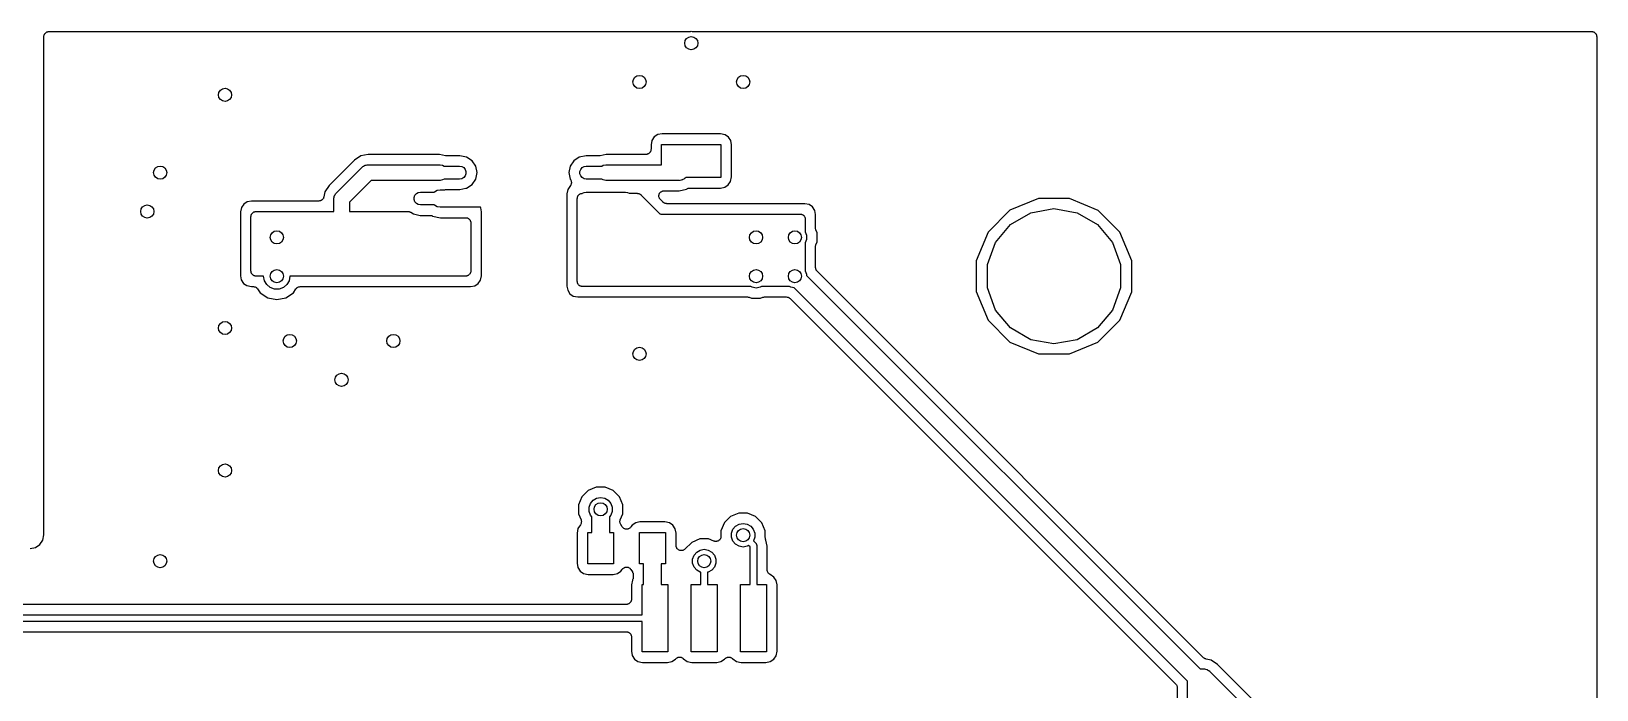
# Model space of a CAD drawing. Extents: x 85 to 210, y -138 to -65.
# Drawn here: x 180.26 to 210.47, y -77.98 to -65.27 of the extents above; entities that cross this region are included whole.
import ezdxf

# ---------------------------------------------------------------- set-up
doc = ezdxf.new("R2010")
doc.units = 0
doc.header["$MEASUREMENT"] = 0
doc.layers.add('BLACK', color=7, linetype='CONTINUOUS')

msp = doc.modelspace()

# ---------------------------------------------------------------- linework, layer by layer
at = {"layer": 'Black'}
for p, q in [((180.504, -65.375), (180.506, -65.3664)), ((180.504, -68.75), (180.504, -65.375)), ((180.506, -65.3576), (180.509, -65.3494)), ((180.506, -65.3664), (180.506, -65.3576)), ((180.509, -65.3494), (180.51, -65.3408)), ((180.51, -65.3408), (180.514, -65.3332)), ((180.514, -65.3332), (180.517, -65.325)), ((180.517, -65.325), (180.523, -65.3183)), ((180.523, -65.3183), (180.527, -65.3107)), ((180.527, -65.3107), (180.534, -65.3051)), ((180.534, -65.3051), (180.54, -65.2984)), ((180.54, -65.2984), (180.547, -65.294)), ((180.547, -65.294), (180.554, -65.2884)), ((180.554, -65.2884), (180.562, -65.2854)), ((180.562, -65.2854), (180.57, -65.281)), ((180.57, -65.281), (180.578, -65.2795)), ((180.578, -65.2795), (180.587, -65.2765)), ((180.587, -65.2765), (180.595, -65.2765)), ((180.595, -65.2765), (180.604, -65.275)), ((180.604, -65.275), (192.984, -65.275)), ((192.984, -65.275), (193, -65.2721)), ((193, -65.2721), (193.016, -65.275)), ((193.016, -65.275), (210.375, -65.275)), ((210.375, -65.275), (210.384, -65.2765)), ((210.384, -65.2765), (210.392, -65.2765)), ((210.392, -65.2765), (210.401, -65.2795)), ((210.401, -65.2795), (210.409, -65.281)), ((210.409, -65.281), (210.417, -65.2854)), ((210.417, -65.2854), (210.425, -65.2884)), ((210.425, -65.2884), (210.432, -65.294)), ((210.432, -65.294), (210.439, -65.2984)), ((210.439, -65.2984), (210.445, -65.3051)), ((210.445, -65.3051), (210.452, -65.3107)), ((210.452, -65.3107), (210.456, -65.3183)), ((210.456, -65.3183), (210.462, -65.325)), ((210.462, -65.325), (210.465, -65.3332)), ((210.465, -65.3332), (210.469, -65.3408)), ((210.469, -65.3408), (210.47, -65.3494)), ((210.47, -65.3494), (210.473, -65.3576)), ((210.473, -65.3576), (210.473, -65.3664)), ((210.473, -65.3664), (210.475, -65.375)), ((210.475, -65.375), (210.475, -92.15)), ((192.286, -67.3104), (192.241, -67.3772)), ((192.355, -67.2662), (192.286, -67.3104)), ((192.438, -67.2506), (192.355, -67.2662)), ((193.561, -67.2506), (192.438, -67.2506)), ((193.651, -67.2687), (193.561, -67.2506)), ((193.718, -67.3144), (193.651, -67.2687)), ((193.762, -67.383), (193.718, -67.3144)), ((186.765, -67.65), (186.622, -67.6785)), ((188.14, -67.65), (186.765, -67.65)), ((188.256, -67.6731), (188.14, -67.65)), ((188.266, -67.6733), (188.256, -67.6731)), ((188.276, -67.675), (188.266, -67.6733)), ((188.531, -67.675), (188.276, -67.675)), ((188.664, -67.7015), (188.531, -67.675)), ((190.969, -67.675), (190.836, -67.7015)), ((191.224, -67.675), (190.969, -67.675)), ((191.234, -67.6733), (191.224, -67.675)), ((191.244, -67.6731), (191.234, -67.6733)), ((191.36, -67.65), (191.244, -67.6731)), ((192.123, -67.65), (191.36, -67.65)), ((192.131, -67.6485), (192.123, -67.65)), ((192.14, -67.6485), (192.131, -67.6485)), ((192.148, -67.6455), (192.14, -67.6485)), ((192.157, -67.644), (192.148, -67.6455)), ((192.164, -67.6396), (192.157, -67.644)), ((192.173, -67.6366), (192.164, -67.6396)), ((192.179, -67.631), (192.173, -67.6366)), ((192.187, -67.6266), (192.179, -67.631)), ((192.193, -67.6199), (192.187, -67.6266)), ((192.199, -67.6143), (192.193, -67.6199)), ((192.204, -67.6067), (192.199, -67.6143)), ((192.209, -67.6), (192.204, -67.6067)), ((192.212, -67.5918), (192.209, -67.6)), ((192.217, -67.5842), (192.212, -67.5918)), ((192.218, -67.5756), (192.217, -67.5842)), ((192.221, -67.5674), (192.218, -67.5756)), ((192.223, -67.55), (192.221, -67.5586)), ((192.221, -67.5586), (192.221, -67.5674)), ((192.241, -67.3772), (192.223, -67.4665)), ((192.223, -67.4665), (192.223, -67.55)), ((192.428, -67.85), (192.428, -67.4565)), ((192.428, -67.4565), (193.571, -67.4565)), ((193.571, -67.4565), (193.571, -68.0915)), ((193.777, -67.4658), (193.762, -67.383)), ((193.777, -68.0815), (193.777, -67.4658)), ((186.501, -67.7595), (186.009, -68.251)), ((186.144, -68.3994), (186.649, -67.8939)), ((186.622, -67.6785), (186.501, -67.7595)), ((186.649, -67.8939), (186.655, -67.8901)), ((186.655, -67.8901), (186.659, -67.8851)), ((186.659, -67.8851), (186.676, -67.8753)), ((186.676, -67.8753), (186.692, -67.8641)), ((186.692, -67.8641), (186.698, -67.8623)), ((186.698, -67.8623), (186.704, -67.859)), ((186.704, -67.859), (186.723, -67.8556)), ((186.723, -67.8556), (186.742, -67.8506)), ((186.742, -67.8506), (186.749, -67.8511)), ((186.749, -67.8511), (186.755, -67.85)), ((186.755, -67.85), (188.15, -67.85)), ((188.15, -67.85), (188.201, -67.859)), ((188.201, -67.859), (188.229, -67.875)), ((188.229, -67.875), (188.527, -67.875)), ((188.527, -67.875), (188.57, -67.8825)), ((188.57, -67.8825), (188.607, -67.9042)), ((188.607, -67.9042), (188.635, -67.9375)), ((188.635, -67.9375), (188.65, -67.9783)), ((188.65, -67.9783), (188.65, -68.0217)), ((188.769, -67.7716), (188.664, -67.7015)), ((188.839, -67.8764), (188.769, -67.7716)), ((188.864, -68), (188.839, -67.8764)), ((190.661, -67.8764), (190.636, -68)), ((190.731, -67.7716), (190.661, -67.8764)), ((190.836, -67.7015), (190.731, -67.7716)), ((190.85, -67.9783), (190.865, -67.9375)), ((190.85, -68.0217), (190.85, -67.9783)), ((190.865, -67.9375), (190.893, -67.9042)), ((190.893, -67.9042), (190.93, -67.8825)), ((190.93, -67.8825), (190.973, -67.875)), ((190.973, -67.875), (191.271, -67.875)), ((191.271, -67.875), (191.299, -67.859)), ((191.299, -67.859), (191.35, -67.85)), ((191.35, -67.85), (192.428, -67.85)), ((186.009, -68.251), (185.928, -68.3723)), ((186.818, -68.15), (186.4, -68.5676)), ((188.15, -68.15), (186.818, -68.15)), ((188.201, -68.141), (188.15, -68.15)), ((188.229, -68.125), (188.201, -68.141)), ((188.527, -68.125), (188.229, -68.125)), ((188.57, -68.1175), (188.527, -68.125)), ((188.607, -68.0958), (188.57, -68.1175)), ((188.635, -68.0625), (188.607, -68.0958)), ((188.65, -68.0217), (188.635, -68.0625)), ((188.664, -68.2985), (188.769, -68.2284)), ((188.769, -68.2284), (188.839, -68.1236)), ((188.839, -68.1236), (188.864, -68)), ((190.669, -68.2482), (190.618, -68.323)), ((190.636, -68), (190.661, -68.1236)), ((190.661, -68.1236), (190.669, -68.1362)), ((190.669, -68.1362), (190.672, -68.1427)), ((190.672, -68.2417), (190.669, -68.2482)), ((190.672, -68.1427), (190.676, -68.1485)), ((190.676, -68.236), (190.672, -68.2417)), ((190.676, -68.1485), (190.679, -68.1585)), ((190.679, -68.226), (190.676, -68.236)), ((190.679, -68.1585), (190.683, -68.168)), ((190.683, -68.2166), (190.679, -68.226)), ((190.683, -68.168), (190.684, -68.1751)), ((190.684, -68.2095), (190.683, -68.2166)), ((190.684, -68.1751), (190.686, -68.1819)), ((190.686, -68.2027), (190.684, -68.2095)), ((190.686, -68.1819), (190.685, -68.1923)), ((190.685, -68.1923), (190.686, -68.2027)), ((190.865, -68.0625), (190.85, -68.0217)), ((190.893, -68.0958), (190.865, -68.0625)), ((190.93, -68.1175), (190.893, -68.0958)), ((190.973, -68.125), (190.93, -68.1175)), ((191.271, -68.125), (190.973, -68.125)), ((191.299, -68.141), (191.271, -68.125)), ((191.35, -68.15), (191.299, -68.141)), ((192.774, -68.15), (191.35, -68.15)), ((192.78, -68.1489), (192.774, -68.15)), ((192.787, -68.1494), (192.78, -68.1489)), ((192.806, -68.1444), (192.787, -68.1494)), ((192.825, -68.141), (192.806, -68.1444)), ((192.831, -68.1377), (192.825, -68.141)), ((192.837, -68.1359), (192.831, -68.1377)), ((192.853, -68.1247), (192.837, -68.1359)), ((192.87, -68.1149), (192.853, -68.1247)), ((192.875, -68.1099), (192.87, -68.1149)), ((192.88, -68.1061), (192.875, -68.1099)), ((192.895, -68.0915), (192.88, -68.1061)), ((193.571, -68.0915), (192.895, -68.0915)), ((193.562, -68.2974), (193.645, -68.2818)), ((193.645, -68.2818), (193.714, -68.2376)), ((193.714, -68.2376), (193.759, -68.1708)), ((193.759, -68.1708), (193.777, -68.0815)), ((184.429, -68.5652), (184.362, -68.6081)), ((184.509, -68.55), (184.429, -68.5652)), ((185.811, -68.55), (184.509, -68.55)), ((185.827, -68.5472), (185.811, -68.55)), ((185.843, -68.5447), (185.827, -68.5472)), ((185.844, -68.5442), (185.843, -68.5447)), ((185.845, -68.544), (185.844, -68.5442)), ((185.859, -68.5358), (185.845, -68.544)), ((185.874, -68.528), (185.859, -68.5358)), ((185.875, -68.5266), (185.874, -68.5272)), ((185.874, -68.5272), (185.874, -68.528)), ((185.886, -68.5141), (185.875, -68.5266)), ((185.897, -68.5019), (185.886, -68.5141)), ((185.898, -68.5), (185.897, -68.5008)), ((185.897, -68.5008), (185.897, -68.5019)), ((185.903, -68.4847), (185.898, -68.5)), ((185.909, -68.4695), (185.903, -68.4847)), ((185.928, -68.3723), (185.909, -68.4695)), ((186.1, -68.5055), (186.101, -68.499)), ((186.1, -68.75), (186.1, -68.5055)), ((186.101, -68.4924), (186.106, -68.4735)), ((186.101, -68.499), (186.101, -68.4924)), ((186.106, -68.4735), (186.109, -68.4542)), ((186.109, -68.4542), (186.112, -68.4485)), ((186.112, -68.4485), (186.114, -68.4421)), ((186.114, -68.4421), (186.125, -68.4261)), ((186.125, -68.4261), (186.135, -68.4091)), ((186.135, -68.4091), (186.14, -68.4048)), ((186.14, -68.4048), (186.144, -68.3994)), ((186.4, -68.5676), (186.4, -68.75)), ((187.65, -68.4783), (187.665, -68.4375)), ((187.65, -68.5217), (187.65, -68.4783)), ((187.665, -68.5625), (187.65, -68.5217)), ((187.665, -68.4375), (187.693, -68.4042)), ((187.693, -68.5958), (187.665, -68.5625)), ((187.693, -68.4042), (187.73, -68.3825)), ((187.73, -68.3825), (187.773, -68.375)), ((187.773, -68.375), (188.036, -68.375)), ((188.036, -68.375), (188.041, -68.3698)), ((188.041, -68.3698), (188.092, -68.3403)), ((188.092, -68.3403), (188.15, -68.33)), ((188.15, -68.33), (188.241, -68.33)), ((188.241, -68.33), (188.256, -68.3269)), ((188.256, -68.3269), (188.266, -68.3267)), ((188.266, -68.3267), (188.276, -68.325)), ((188.276, -68.325), (188.531, -68.325)), ((188.531, -68.325), (188.647, -68.3019)), ((188.647, -68.3019), (188.664, -68.2985)), ((188.647, -68.3019), (188.647, -68.3019)), ((190.618, -68.323), (190.6, -68.41)), ((190.6, -68.41), (190.6, -70.1907)), ((190.8, -68.5), (190.802, -68.4914)), ((190.8, -70.1), (190.8, -68.5)), ((190.802, -68.4826), (190.805, -68.4744)), ((190.802, -68.4914), (190.802, -68.4826)), ((190.805, -68.4744), (190.806, -68.4658)), ((190.806, -68.4658), (190.81, -68.4582)), ((190.81, -68.4582), (190.813, -68.45)), ((190.813, -68.45), (190.819, -68.4433)), ((190.819, -68.4433), (190.823, -68.4357)), ((190.823, -68.4357), (190.83, -68.4301)), ((190.83, -68.4301), (190.836, -68.4234)), ((190.836, -68.4234), (190.843, -68.419)), ((190.843, -68.419), (190.85, -68.4134)), ((190.85, -68.4134), (190.858, -68.4104)), ((190.858, -68.4104), (190.866, -68.406)), ((190.866, -68.406), (190.874, -68.4045)), ((190.874, -68.4045), (190.883, -68.4015)), ((190.883, -68.4015), (190.891, -68.4015)), ((190.891, -68.4015), (190.9, -68.4)), ((190.9, -68.4), (190.93, -68.3825)), ((190.9, -68.4), (190.9, -68.4)), ((190.93, -68.3825), (190.973, -68.375)), ((190.973, -68.375), (191.727, -68.375)), ((191.727, -68.375), (191.77, -68.3825)), ((191.77, -68.3825), (191.8, -68.4)), ((191.8, -68.4), (191.959, -68.4)), ((191.959, -68.4), (191.963, -68.4008)), ((191.963, -68.4008), (191.967, -68.4004)), ((191.967, -68.4004), (191.98, -68.4038)), ((191.98, -68.4038), (191.993, -68.406)), ((191.993, -68.406), (191.997, -68.4082)), ((191.997, -68.4082), (192.001, -68.4094)), ((192.001, -68.4094), (192.012, -68.4169)), ((192.012, -68.4169), (192.023, -68.4234)), ((192.023, -68.4234), (192.026, -68.4268)), ((192.026, -68.4268), (192.029, -68.4293)), ((192.029, -68.4293), (192.393, -68.7929)), ((192.375, -68.4587), (192.376, -68.4457)), ((192.376, -68.463), (192.375, -68.4587)), ((192.376, -68.4326), (192.377, -68.4285)), ((192.376, -68.4457), (192.376, -68.4326)), ((192.376, -68.4674), (192.376, -68.463)), ((192.38, -68.4796), (192.376, -68.4674)), ((192.377, -68.4285), (192.378, -68.4241)), ((192.378, -68.4241), (192.383, -68.4123)), ((192.384, -68.4923), (192.38, -68.4796)), ((192.383, -68.4123), (192.388, -68.4)), ((192.386, -68.4959), (192.384, -68.4923)), ((192.388, -68.5), (192.386, -68.4959)), ((192.388, -68.4), (192.39, -68.3966)), ((192.396, -68.51), (192.388, -68.5)), ((192.39, -68.3966), (192.392, -68.3926)), ((192.392, -68.3926), (192.402, -68.3834)), ((192.404, -68.5207), (192.396, -68.51)), ((192.402, -68.3834), (192.41, -68.3734)), ((192.454, -68.5707), (192.404, -68.5207)), ((192.41, -68.3734), (192.414, -68.3712)), ((192.414, -68.3712), (192.417, -68.3681)), ((192.417, -68.3681), (192.429, -68.3626)), ((192.429, -68.3626), (192.44, -68.356)), ((192.44, -68.356), (192.444, -68.3553)), ((192.444, -68.3553), (192.448, -68.3534)), ((192.448, -68.3534), (192.461, -68.3523)), ((192.457, -68.5732), (192.454, -68.5707)), ((192.46, -68.5766), (192.457, -68.5732)), ((192.471, -68.5831), (192.46, -68.5766)), ((192.461, -68.3523), (192.474, -68.35)), ((192.482, -68.5906), (192.471, -68.5831)), ((192.474, -68.35), (192.764, -68.35)), ((192.764, -68.35), (192.907, -68.3215)), ((192.907, -68.3215), (192.918, -68.3142)), ((192.918, -68.3142), (192.929, -68.3094)), ((192.929, -68.3094), (192.939, -68.3034)), ((192.939, -68.3034), (192.945, -68.3025)), ((192.945, -68.3025), (192.95, -68.3002)), ((192.95, -68.3002), (192.962, -68.2995)), ((192.962, -68.2995), (192.974, -68.2974)), ((192.974, -68.2974), (193.562, -68.2974)), ((199.703, -68.4997), (199.151, -68.7276)), ((200.3, -68.5003), (199.703, -68.4997)), ((200.851, -68.7291), (200.3, -68.5003)), ((180.504, -74.99), (180.504, -68.75)), ((184.318, -68.673), (184.3, -68.76)), ((184.3, -68.76), (184.3, -69.9907)), ((184.362, -68.6081), (184.318, -68.673)), ((184.5, -68.85), (184.502, -68.8414)), ((184.5, -69.9), (184.5, -68.85)), ((184.502, -68.8326), (184.505, -68.8244)), ((184.502, -68.8414), (184.502, -68.8326)), ((184.505, -68.8244), (184.506, -68.8158)), ((184.506, -68.8158), (184.51, -68.8082)), ((184.51, -68.8082), (184.513, -68.8)), ((184.513, -68.8), (184.519, -68.7933)), ((184.519, -68.7933), (184.523, -68.7857)), ((184.523, -68.7857), (184.53, -68.7801)), ((184.53, -68.7801), (184.536, -68.7734)), ((184.536, -68.7734), (184.543, -68.769)), ((184.543, -68.769), (184.55, -68.7634)), ((184.55, -68.7634), (184.558, -68.7604)), ((184.558, -68.7604), (184.566, -68.756)), ((184.566, -68.756), (184.574, -68.7545)), ((184.574, -68.7545), (184.583, -68.7515)), ((184.583, -68.7515), (184.591, -68.7515)), ((184.591, -68.7515), (184.6, -68.75)), ((184.6, -68.75), (186.1, -68.75)), ((186.4, -68.75), (187.533, -68.75)), ((187.533, -68.75), (187.545, -68.7521)), ((187.545, -68.7521), (187.557, -68.7529)), ((187.557, -68.7529), (187.562, -68.7551)), ((187.562, -68.7551), (187.567, -68.756)), ((187.567, -68.756), (187.577, -68.762)), ((187.577, -68.762), (187.588, -68.7669)), ((187.588, -68.7669), (187.636, -68.7985)), ((187.636, -68.7985), (187.769, -68.825)), ((187.73, -68.6175), (187.693, -68.5958)), ((187.773, -68.625), (187.73, -68.6175)), ((187.769, -68.825), (187.956, -68.825)), ((188.036, -68.625), (187.773, -68.625)), ((187.956, -68.825), (187.968, -68.8271)), ((187.968, -68.8271), (187.98, -68.8279)), ((187.98, -68.8279), (187.985, -68.8301)), ((187.985, -68.8301), (187.991, -68.831)), ((187.991, -68.831), (188.001, -68.837)), ((188.001, -68.837), (188.007, -68.8395)), ((188.007, -68.8395), (188.16, -68.87)), ((188.041, -68.6302), (188.036, -68.625)), ((188.092, -68.6597), (188.041, -68.6302)), ((188.15, -68.67), (188.092, -68.6597)), ((188.929, -68.67), (188.15, -68.67)), ((188.16, -68.87), (188.644, -68.87)), ((188.644, -68.87), (188.653, -68.8715)), ((188.653, -68.8715), (188.661, -68.8715)), ((188.661, -68.8715), (188.67, -68.8745)), ((188.67, -68.8745), (188.678, -68.876)), ((188.678, -68.876), (188.686, -68.8804)), ((188.686, -68.8804), (188.694, -68.8834)), ((188.694, -68.8834), (188.701, -68.889)), ((188.935, -68.6787), (188.929, -68.67)), ((188.95, -68.7593), (188.935, -68.6787)), ((188.95, -69.99), (188.95, -68.7593)), ((192.393, -68.7929), (192.401, -68.7983)), ((192.401, -68.7983), (192.41, -68.8)), ((192.41, -68.8), (195.1, -68.8)), ((192.486, -68.5918), (192.482, -68.5906)), ((192.49, -68.594), (192.486, -68.5918)), ((192.503, -68.5962), (192.49, -68.594)), ((192.516, -68.5996), (192.503, -68.5962)), ((192.52, -68.5992), (192.516, -68.5996)), ((192.524, -68.6), (192.52, -68.5992)), ((195.19, -68.6), (192.524, -68.6)), ((195.1, -68.8), (195.109, -68.8015)), ((195.109, -68.8015), (195.117, -68.8015)), ((195.117, -68.8015), (195.126, -68.8045)), ((195.126, -68.8045), (195.134, -68.806)), ((195.134, -68.806), (195.142, -68.8104)), ((195.142, -68.8104), (195.15, -68.8134)), ((195.15, -68.8134), (195.157, -68.819)), ((195.157, -68.819), (195.164, -68.8234)), ((195.164, -68.8234), (195.17, -68.8301)), ((195.17, -68.8301), (195.177, -68.8357)), ((195.177, -68.8357), (195.181, -68.8433)), ((195.181, -68.8433), (195.187, -68.85)), ((195.187, -68.85), (195.19, -68.8582)), ((195.277, -68.6176), (195.19, -68.6)), ((195.19, -68.8582), (195.194, -68.8658)), ((195.194, -68.8658), (195.195, -68.8744)), ((195.195, -68.8744), (195.198, -68.8826)), ((195.198, -68.8826), (195.198, -68.8914)), ((195.342, -68.662), (195.277, -68.6176)), ((195.385, -68.7287), (195.342, -68.662)), ((195.4, -68.8093), (195.385, -68.7287)), ((195.4, -69.0801), (195.4, -68.8093)), ((199.151, -68.7276), (198.729, -69.1492)), ((199.161, -69.0003), (199.554, -68.7737)), ((199.554, -68.7737), (200, -68.695)), ((200, -68.695), (200.446, -68.7737)), ((200.446, -68.7737), (200.839, -69.0003)), ((201.272, -69.1514), (200.851, -68.7291)), ((188.701, -68.889), (188.708, -68.8934)), ((188.708, -68.8934), (188.714, -68.9001)), ((188.714, -68.9001), (188.721, -68.9057)), ((188.721, -68.9057), (188.725, -68.9133)), ((188.725, -68.9133), (188.731, -68.92)), ((188.731, -68.92), (188.734, -68.9282)), ((188.734, -68.9282), (188.738, -68.9358)), ((188.738, -68.9358), (188.74, -68.9444)), ((188.74, -68.9444), (188.743, -68.9526)), ((188.743, -68.9526), (188.743, -68.9614)), ((188.743, -68.9614), (188.744, -68.97)), ((188.744, -68.97), (188.744, -69.9)), ((195.198, -68.8914), (195.2, -68.9)), ((195.2, -68.9), (195.2, -69.1434)), ((195.2, -69.1434), (195.224, -69.2104)), ((195.4, -69.0822), (195.4, -69.0801)), ((195.4, -69.0843), (195.4, -69.0822)), ((195.403, -69.0992), (195.4, -69.0843)), ((195.406, -69.1143), (195.403, -69.0992)), ((195.407, -69.1161), (195.406, -69.1143)), ((195.408, -69.1183), (195.407, -69.1161)), ((195.427, -69.1654), (195.408, -69.1183)), ((195.427, -69.3353), (195.427, -69.1654)), ((198.729, -69.1492), (198.5, -69.7003)), ((198.87, -69.3475), (199.161, -69.0003)), ((200.839, -69.0003), (201.13, -69.3475)), ((201.5, -69.7029), (201.272, -69.1514)), ((195.224, -69.2896), (195.2, -69.3566)), ((195.2, -69.3566), (195.2, -69.8934)), ((195.224, -69.2104), (195.224, -69.2896)), ((195.4, -69.4156), (195.403, -69.4008)), ((195.4, -69.4179), (195.4, -69.4156)), ((195.4, -69.4201), (195.4, -69.4179)), ((195.4, -69.8301), (195.4, -69.4201)), ((195.403, -69.4008), (195.406, -69.3859)), ((195.406, -69.3859), (195.407, -69.3839)), ((195.407, -69.3839), (195.408, -69.3817)), ((195.408, -69.3817), (195.427, -69.3353)), ((198.715, -69.7734), (198.87, -69.3475)), ((201.13, -69.3475), (201.285, -69.7734)), ((198.5, -69.7003), (198.5, -70.2971)), ((198.715, -70.2266), (198.715, -69.7734)), ((201.285, -69.7734), (201.285, -70.2266)), ((201.5, -70.2997), (201.5, -69.7029)), ((184.3, -69.9907), (184.315, -70.0713)), ((184.315, -70.0713), (184.358, -70.138)), ((184.502, -69.9086), (184.5, -69.9)), ((184.502, -69.9174), (184.502, -69.9086)), ((184.505, -69.9256), (184.502, -69.9174)), ((184.506, -69.9342), (184.505, -69.9256)), ((184.51, -69.9418), (184.506, -69.9342)), ((184.513, -69.95), (184.51, -69.9418)), ((184.519, -69.9567), (184.513, -69.95)), ((184.523, -69.9643), (184.519, -69.9567)), ((184.53, -69.9699), (184.523, -69.9643)), ((184.536, -69.9766), (184.53, -69.9699)), ((184.543, -69.981), (184.536, -69.9766)), ((184.55, -69.9866), (184.543, -69.981)), ((184.558, -69.9896), (184.55, -69.9866)), ((184.566, -69.994), (184.558, -69.9896)), ((184.574, -69.9955), (184.566, -69.994)), ((184.583, -69.9985), (184.574, -69.9955)), ((184.591, -69.9985), (184.583, -69.9985)), ((184.6, -70), (184.591, -69.9985)), ((184.746, -70), (184.6, -70)), ((184.761, -70.0869), (184.746, -70)), ((184.805, -70.1633), (184.761, -70.0869)), ((185.239, -70.0869), (185.195, -70.1633)), ((185.254, -70), (185.239, -70.0869)), ((188.644, -70), (185.254, -70)), ((188.653, -69.9985), (188.644, -70)), ((188.661, -69.9985), (188.653, -69.9985)), ((188.67, -69.9955), (188.661, -69.9985)), ((188.678, -69.994), (188.67, -69.9955)), ((188.686, -69.9896), (188.678, -69.994)), ((188.694, -69.9866), (188.686, -69.9896)), ((188.701, -69.981), (188.694, -69.9866)), ((188.708, -69.9766), (188.701, -69.981)), ((188.714, -69.9699), (188.708, -69.9766)), ((188.721, -69.9643), (188.714, -69.9699)), ((188.725, -69.9567), (188.721, -69.9643)), ((188.731, -69.95), (188.725, -69.9567)), ((188.734, -69.9418), (188.731, -69.95)), ((188.738, -69.9342), (188.734, -69.9418)), ((188.74, -69.9256), (188.738, -69.9342)), ((188.743, -69.9174), (188.74, -69.9256)), ((188.744, -69.9), (188.743, -69.9086)), ((188.743, -69.9086), (188.743, -69.9174)), ((188.888, -70.1419), (188.932, -70.077)), ((188.932, -70.077), (188.95, -69.99)), ((195.2, -69.8934), (195.224, -69.9604)), ((195.224, -69.9604), (195.224, -69.984)), ((195.224, -69.984), (202.82, -77.58)), ((195.4, -69.8322), (195.4, -69.8301)), ((195.4, -69.8343), (195.4, -69.8322)), ((195.403, -69.8492), (195.4, -69.8343)), ((195.406, -69.8643), (195.403, -69.8492)), ((195.407, -69.8661), (195.406, -69.8643)), ((195.408, -69.8683), (195.407, -69.8661)), ((195.411, -69.8772), (195.408, -69.8683)), ((195.412, -69.8791), (195.411, -69.8772)), ((195.413, -69.8813), (195.412, -69.8791)), ((195.422, -69.8937), (195.413, -69.8813)), ((195.43, -69.9065), (195.422, -69.8937)), ((195.432, -69.9079), (195.43, -69.9065)), ((195.433, -69.9097), (195.432, -69.9079)), ((195.911, -70.3876), (195.433, -69.9097)), ((184.358, -70.138), (184.423, -70.1824)), ((184.423, -70.1824), (184.51, -70.2)), ((184.51, -70.2), (184.547, -70.2)), ((184.547, -70.2), (184.561, -70.2025)), ((184.561, -70.2025), (184.575, -70.204)), ((184.575, -70.204), (184.578, -70.2055)), ((184.578, -70.2055), (184.581, -70.206)), ((184.581, -70.206), (184.593, -70.2131)), ((184.593, -70.2131), (184.606, -70.2194)), ((184.606, -70.2194), (184.608, -70.2217)), ((184.608, -70.2217), (184.611, -70.2234)), ((184.611, -70.2234), (184.62, -70.2342)), ((184.62, -70.2342), (184.63, -70.2444)), ((184.63, -70.2444), (184.68, -70.3196)), ((184.68, -70.3196), (184.827, -70.4176)), ((184.873, -70.22), (184.805, -70.1633)), ((184.956, -70.2501), (184.873, -70.22)), ((185.044, -70.2501), (184.956, -70.2501)), ((185.127, -70.22), (185.044, -70.2501)), ((185.195, -70.1633), (185.127, -70.22)), ((185.173, -70.4176), (185.32, -70.3196)), ((185.32, -70.3196), (185.37, -70.2444)), ((185.37, -70.2444), (185.38, -70.2342)), ((185.38, -70.2342), (185.389, -70.2234)), ((185.389, -70.2234), (185.392, -70.2217)), ((185.392, -70.2217), (185.394, -70.2194)), ((185.394, -70.2194), (185.407, -70.2131)), ((185.407, -70.2131), (185.419, -70.206)), ((185.419, -70.206), (185.422, -70.2055)), ((185.422, -70.2055), (185.425, -70.204)), ((185.425, -70.204), (185.439, -70.2025)), ((185.439, -70.2025), (185.453, -70.2)), ((185.453, -70.2), (188.741, -70.2)), ((188.741, -70.2), (188.821, -70.1848)), ((188.821, -70.1848), (188.888, -70.1419)), ((190.6, -70.1907), (190.615, -70.2713)), ((190.615, -70.2713), (190.658, -70.338)), ((190.658, -70.338), (190.723, -70.3824)), ((190.723, -70.3824), (190.81, -70.4)), ((190.802, -70.1086), (190.8, -70.1)), ((190.802, -70.1174), (190.802, -70.1086)), ((190.805, -70.1256), (190.802, -70.1174)), ((190.806, -70.1342), (190.805, -70.1256)), ((190.81, -70.1418), (190.806, -70.1342)), ((190.813, -70.15), (190.81, -70.1418)), ((190.819, -70.1567), (190.813, -70.15)), ((190.823, -70.1643), (190.819, -70.1567)), ((190.83, -70.1699), (190.823, -70.1643)), ((190.836, -70.1766), (190.83, -70.1699)), ((190.843, -70.181), (190.836, -70.1766)), ((190.85, -70.1866), (190.843, -70.181)), ((190.858, -70.1896), (190.85, -70.1866)), ((190.866, -70.194), (190.858, -70.1896)), ((190.874, -70.1955), (190.866, -70.194)), ((190.883, -70.1985), (190.874, -70.1955)), ((190.891, -70.1985), (190.883, -70.1985)), ((190.9, -70.2), (190.891, -70.1985)), ((194.148, -70.2), (190.9, -70.2)), ((194.172, -70.2141), (194.148, -70.2)), ((194.25, -70.2279), (194.172, -70.2141)), ((194.328, -70.2141), (194.25, -70.2279)), ((194.352, -70.2), (194.328, -70.2141)), ((194.898, -70.2), (194.352, -70.2)), ((194.922, -70.2141), (194.898, -70.2)), ((194.985, -70.2252), (194.922, -70.2141)), ((202.58, -77.8204), (194.985, -70.2252)), ((202.888, -77.3643), (195.911, -70.3876)), ((198.5, -70.2971), (198.728, -70.8486)), ((198.87, -70.6525), (198.715, -70.2266)), ((201.285, -70.2266), (201.13, -70.6525)), ((201.271, -70.8508), (201.5, -70.2997)), ((184.827, -70.4176), (185, -70.452)), ((185, -70.452), (185.173, -70.4176)), ((190.81, -70.4), (194.08, -70.4)), ((194.08, -70.4), (194.082, -70.4004)), ((194.082, -70.4004), (194.084, -70.4001)), ((194.084, -70.4001), (194.099, -70.4034)), ((194.099, -70.4034), (194.114, -70.406)), ((194.114, -70.406), (194.116, -70.4072)), ((194.116, -70.4072), (194.118, -70.4076)), ((194.118, -70.4076), (194.165, -70.4269)), ((194.165, -70.4269), (194.335, -70.4271)), ((194.335, -70.4271), (194.382, -70.4076)), ((194.382, -70.4076), (194.384, -70.4071)), ((194.384, -70.4071), (194.386, -70.406)), ((194.386, -70.406), (194.401, -70.4034)), ((194.401, -70.4034), (194.416, -70.4001)), ((194.416, -70.4001), (194.418, -70.4004)), ((194.418, -70.4004), (194.42, -70.4)), ((194.42, -70.4), (194.83, -70.4)), ((194.83, -70.4), (194.832, -70.4004)), ((194.832, -70.4004), (194.834, -70.4001)), ((194.834, -70.4001), (194.849, -70.4034)), ((194.849, -70.4034), (194.864, -70.406)), ((194.864, -70.406), (194.866, -70.4072)), ((194.866, -70.4072), (194.868, -70.4076)), ((194.868, -70.4076), (194.878, -70.4115)), ((194.878, -70.4115), (194.879, -70.4126)), ((194.879, -70.4126), (194.881, -70.4132)), ((194.881, -70.4132), (194.894, -70.422)), ((194.894, -70.422), (194.907, -70.4302)), ((194.907, -70.4302), (194.908, -70.4319)), ((194.908, -70.4319), (194.91, -70.4331)), ((194.91, -70.4331), (202.351, -77.874)), ((199.161, -70.9997), (198.87, -70.6525)), ((201.13, -70.6525), (200.839, -70.9997)), ((198.728, -70.8486), (199.149, -71.2709)), ((199.554, -71.2263), (199.161, -70.9997)), ((200.839, -70.9997), (200.446, -71.2263)), ((200.849, -71.2724), (201.271, -70.8508)), ((199.149, -71.2709), (199.7, -71.4997)), ((200, -71.305), (199.554, -71.2263)), ((200.446, -71.2263), (200, -71.305)), ((200.297, -71.5003), (200.849, -71.2724)), ((199.7, -71.4997), (200.297, -71.5003)), ((190.888, -74.2578), (190.823, -74.4147)), ((191.008, -74.1378), (190.888, -74.2578)), ((191.165, -74.0729), (191.008, -74.1378)), ((191.104, -74.3254), (191.172, -74.2859)), ((191.335, -74.0731), (191.165, -74.0729)), ((191.172, -74.2859), (191.25, -74.2721)), ((191.25, -74.2721), (191.328, -74.2859)), ((191.328, -74.2859), (191.396, -74.3254)), ((191.492, -74.1382), (191.335, -74.0731)), ((191.612, -74.2584), (191.492, -74.1382)), ((191.677, -74.4154), (191.612, -74.2584)), ((190.823, -74.4147), (190.823, -74.5846)), ((190.823, -74.5846), (190.872, -74.7031)), ((191.026, -74.4604), (191.053, -74.3861)), ((191.026, -74.5396), (191.026, -74.4604)), ((191.053, -74.6139), (191.026, -74.5396)), ((191.053, -74.3861), (191.104, -74.3254)), ((191.08, -74.6465), (191.053, -74.6139)), ((191.396, -74.3254), (191.447, -74.3861)), ((191.447, -74.6139), (191.42, -74.6465)), ((191.447, -74.3861), (191.474, -74.4604)), ((191.474, -74.5396), (191.447, -74.6139)), ((191.474, -74.4604), (191.474, -74.5396)), ((191.629, -74.7013), (191.677, -74.5853)), ((191.677, -74.5853), (191.677, -74.4154)), ((193.915, -74.5729), (193.758, -74.6378)), ((194.085, -74.5731), (193.915, -74.5729)), ((194.242, -74.6382), (194.085, -74.5731)), ((190.812, -74.8707), (190.794, -74.96)), ((190.862, -74.7977), (190.812, -74.8707)), ((190.868, -74.7844), (190.862, -74.7977)), ((190.875, -74.7715), (190.868, -74.7844)), ((190.872, -74.7031), (190.875, -74.7174)), ((190.875, -74.7174), (190.879, -74.7315)), ((190.876, -74.7661), (190.875, -74.7687)), ((190.875, -74.7687), (190.875, -74.7715)), ((190.877, -74.7515), (190.876, -74.7661)), ((190.879, -74.737), (190.877, -74.7515)), ((190.879, -74.7315), (190.879, -74.7343)), ((190.879, -74.7343), (190.879, -74.737)), ((191.08, -74.95), (191.08, -74.6465)), ((191.42, -74.6465), (191.42, -74.95)), ((191.621, -74.7352), (191.622, -74.7311)), ((191.623, -74.7484), (191.621, -74.7352)), ((191.622, -74.727), (191.626, -74.7143)), ((191.622, -74.7311), (191.622, -74.727)), ((191.624, -74.7617), (191.623, -74.7484)), ((191.625, -74.7655), (191.624, -74.7617)), ((191.626, -74.7696), (191.625, -74.7655)), ((191.626, -74.7143), (191.629, -74.7013)), ((191.632, -74.7815), (191.626, -74.7696)), ((191.637, -74.7937), (191.632, -74.7815)), ((191.666, -74.8386), (191.637, -74.7937)), ((191.674, -74.8469), (191.666, -74.8386)), ((191.68, -74.856), (191.674, -74.8469)), ((191.685, -74.8595), (191.68, -74.856)), ((191.689, -74.8641), (191.685, -74.8595)), ((191.699, -74.8693), (191.689, -74.8641)), ((191.709, -74.8756), (191.699, -74.8693)), ((191.715, -74.8771), (191.709, -74.8756)), ((191.72, -74.88), (191.715, -74.8771)), ((191.732, -74.8814), (191.72, -74.88)), ((191.742, -74.8842), (191.732, -74.8814)), ((191.749, -74.8836), (191.742, -74.8842)), ((191.755, -74.8844), (191.749, -74.8836)), ((191.766, -74.8819), (191.755, -74.8844)), ((191.777, -74.8808), (191.766, -74.8819)), ((191.783, -74.8781), (191.777, -74.8808)), ((191.789, -74.8767), (191.783, -74.8781)), ((191.798, -74.8706), (191.789, -74.8767)), ((191.808, -74.8657), (191.798, -74.8706)), ((191.813, -74.8613), (191.808, -74.8657)), ((191.818, -74.8579), (191.813, -74.8613)), ((191.825, -74.849), (191.818, -74.8579)), ((191.833, -74.8409), (191.825, -74.849)), ((191.858, -74.8039), (191.833, -74.8409)), ((191.927, -74.7597), (191.858, -74.8039)), ((192.009, -74.7441), (191.927, -74.7597)), ((192.49, -74.7441), (192.009, -74.7441)), ((192.579, -74.7622), (192.49, -74.7441)), ((192.646, -74.8079), (192.579, -74.7622)), ((192.69, -74.8765), (192.646, -74.8079)), ((192.706, -74.9593), (192.69, -74.8765)), ((193.638, -74.7578), (193.573, -74.9147)), ((193.573, -74.9147), (193.573, -75.022)), ((193.758, -74.6378), (193.638, -74.7578)), ((193.776, -74.9604), (193.803, -74.8861)), ((193.803, -74.8861), (193.854, -74.8254)), ((193.854, -74.8254), (193.922, -74.7859)), ((193.922, -74.7859), (194, -74.7721)), ((194, -74.7721), (194.078, -74.7859)), ((194.078, -74.7859), (194.146, -74.8254)), ((194.146, -74.8254), (194.197, -74.8861)), ((194.197, -74.8861), (194.224, -74.9604)), ((194.362, -74.7584), (194.242, -74.6382)), ((194.427, -74.9154), (194.362, -74.7584)), ((194.427, -75.0475), (194.427, -74.9154)), ((180.341, -75.2351), (180.426, -75.1806)), ((180.426, -75.1806), (180.482, -75.098)), ((180.482, -75.098), (180.504, -74.99)), ((190.794, -74.96), (190.794, -75.5407)), ((191, -75.55), (191, -74.95)), ((191, -74.95), (191.08, -74.95)), ((191.42, -74.95), (191.5, -74.95)), ((191.5, -74.95), (191.5, -75.55)), ((192, -75.55), (192, -74.95)), ((192, -74.95), (192.5, -74.95)), ((192.5, -74.95), (192.5, -75.55)), ((192.706, -75.1987), (192.706, -74.9593)), ((192.708, -75.2115), (192.706, -75.1987)), ((192.709, -75.2245), (192.708, -75.2115)), ((192.711, -75.2285), (192.709, -75.2245)), ((192.712, -75.2329), (192.711, -75.2285)), ((193.008, -75.1378), (192.877, -75.2695)), ((193.165, -75.0729), (193.008, -75.1378)), ((193.335, -75.0731), (193.165, -75.0729)), ((193.435, -75.1143), (193.335, -75.0731)), ((193.445, -75.1167), (193.435, -75.1143)), ((193.456, -75.1204), (193.445, -75.1167)), ((193.462, -75.1204), (193.456, -75.1204)), ((193.469, -75.1219), (193.462, -75.1204)), ((193.479, -75.1204), (193.469, -75.1219)), ((193.49, -75.1205), (193.479, -75.1204)), ((193.496, -75.1182), (193.49, -75.1205)), ((193.503, -75.1174), (193.496, -75.1182)), ((193.513, -75.1123), (193.503, -75.1174)), ((193.523, -75.1086), (193.513, -75.1123)), ((193.528, -75.1044), (193.523, -75.1086)), ((193.534, -75.1013), (193.528, -75.1044)), ((193.541, -75.0933), (193.534, -75.1013)), ((193.55, -75.0863), (193.541, -75.0933)), ((193.553, -75.0806), (193.55, -75.0863)), ((193.557, -75.0758), (193.553, -75.0806)), ((193.561, -75.0657), (193.557, -75.0758)), ((193.567, -75.0562), (193.561, -75.0657)), ((193.568, -75.0498), (193.567, -75.0562)), ((193.571, -75.0437), (193.568, -75.0498)), ((193.573, -75.022), (193.571, -75.0328)), ((193.571, -75.0328), (193.571, -75.0437)), ((193.776, -75.0396), (193.776, -74.9604)), ((193.803, -75.1139), (193.776, -75.0396)), ((193.854, -75.1746), (193.803, -75.1139)), ((193.922, -75.2141), (193.854, -75.1746)), ((194, -75.2279), (193.922, -75.2141)), ((194.078, -75.2141), (194, -75.2279)), ((194.107, -75.1971), (194.078, -75.2141)), ((194.136, -75.2263), (194.107, -75.1971)), ((194.136, -75.95), (194.136, -75.2263)), ((194.224, -75.0396), (194.199, -75.1092)), ((194.199, -75.1092), (194.245, -75.1551)), ((194.224, -74.9604), (194.224, -75.0396)), ((194.245, -75.1551), (194.247, -75.1574)), ((194.247, -75.1574), (194.249, -75.1592)), ((194.249, -75.1592), (194.253, -75.1664)), ((194.253, -75.1664), (194.258, -75.1732)), ((194.258, -75.1732), (194.258, -75.1759)), ((194.258, -75.1759), (194.26, -75.1783)), ((194.26, -75.1783), (194.261, -75.1864)), ((194.261, -75.1864), (194.263, -75.1945)), ((194.263, -75.1945), (194.263, -75.1973)), ((194.263, -75.1973), (194.263, -75.2)), ((194.263, -75.2), (194.263, -75.95)), ((194.429, -75.0594), (194.427, -75.0475)), ((194.43, -75.0714), (194.429, -75.0594)), ((194.432, -75.0764), (194.43, -75.0714)), ((194.433, -75.0817), (194.432, -75.0764)), ((194.439, -75.0922), (194.433, -75.0817)), ((194.441, -75.0968), (194.439, -75.0922)), ((194.463, -75.2099), (194.441, -75.0968)), ((194.463, -75.6671), (194.463, -75.2099)), ((180.241, -75.254), (180.341, -75.2351)), ((192.718, -75.2442), (192.712, -75.2329)), ((192.724, -75.256), (192.718, -75.2442)), ((192.727, -75.2591), (192.724, -75.256)), ((192.729, -75.263), (192.727, -75.2591)), ((192.739, -75.2714), (192.729, -75.263)), ((192.748, -75.2806), (192.739, -75.2714)), ((192.752, -75.2825), (192.748, -75.2806)), ((192.756, -75.2853), (192.752, -75.2825)), ((192.768, -75.2898), (192.756, -75.2853)), ((192.78, -75.2953), (192.768, -75.2898)), ((192.784, -75.2957), (192.78, -75.2953)), ((192.789, -75.2972), (192.784, -75.2957)), ((192.802, -75.2972), (192.789, -75.2972)), ((192.815, -75.2983), (192.802, -75.2972)), ((192.819, -75.2972), (192.815, -75.2983)), ((192.823, -75.2972), (192.819, -75.2972)), ((192.835, -75.2927), (192.823, -75.2972)), ((192.848, -75.2894), (192.835, -75.2927)), ((192.852, -75.2868), (192.848, -75.2894)), ((192.856, -75.2853), (192.852, -75.2868)), ((192.866, -75.2769), (192.856, -75.2853)), ((192.877, -75.2695), (192.866, -75.2769)), ((193.026, -75.4604), (193.053, -75.3861)), ((193.026, -75.5396), (193.026, -75.4604)), ((193.053, -75.3861), (193.104, -75.3254)), ((193.104, -75.3254), (193.172, -75.2859)), ((193.172, -75.2859), (193.25, -75.2721)), ((193.25, -75.2721), (193.328, -75.2859)), ((193.328, -75.2859), (193.396, -75.3254)), ((193.396, -75.3254), (193.447, -75.3861)), ((193.447, -75.3861), (193.474, -75.4604)), ((193.474, -75.4604), (193.474, -75.5396)), ((190.794, -75.5407), (190.81, -75.6235)), ((190.81, -75.6235), (190.854, -75.6921)), ((190.854, -75.6921), (190.921, -75.7378)), ((190.921, -75.7378), (191.01, -75.7559)), ((191.5, -75.55), (191, -75.55)), ((191.01, -75.7559), (191.491, -75.7559)), ((191.491, -75.7559), (191.573, -75.7403)), ((191.573, -75.7403), (191.642, -75.6961)), ((191.642, -75.6961), (191.667, -75.6591)), ((191.667, -75.6591), (191.675, -75.651)), ((191.675, -75.651), (191.682, -75.6421)), ((191.682, -75.6421), (191.687, -75.6387)), ((191.687, -75.6387), (191.692, -75.6343)), ((191.692, -75.6343), (191.702, -75.6294)), ((191.702, -75.6294), (191.711, -75.6233)), ((191.711, -75.6233), (191.717, -75.6219)), ((191.717, -75.6219), (191.723, -75.6192)), ((191.723, -75.6192), (191.734, -75.6181)), ((191.734, -75.6181), (191.745, -75.6156)), ((191.745, -75.6156), (191.751, -75.6164)), ((191.751, -75.6164), (191.758, -75.6158)), ((191.758, -75.6158), (191.768, -75.6186)), ((191.768, -75.6186), (191.78, -75.62)), ((191.78, -75.62), (191.785, -75.6229)), ((191.785, -75.6229), (191.791, -75.6244)), ((191.791, -75.6244), (191.801, -75.6307)), ((191.801, -75.6307), (191.811, -75.6359)), ((191.811, -75.6359), (191.815, -75.6405)), ((191.815, -75.6405), (191.82, -75.644)), ((191.82, -75.644), (191.826, -75.6531)), ((191.826, -75.6531), (191.834, -75.6614)), ((191.834, -75.6614), (191.864, -75.708)), ((191.864, -75.708), (191.868, -75.7183)), ((191.868, -75.7183), (191.874, -75.7279)), ((191.874, -75.7279), (191.875, -75.7342)), ((191.875, -75.7342), (191.878, -75.74)), ((191.878, -75.8261), (191.877, -75.8385)), ((191.878, -75.74), (191.878, -75.7512)), ((191.878, -75.7512), (191.88, -75.7621)), ((191.88, -75.8138), (191.878, -75.8261)), ((191.88, -75.7621), (191.88, -75.8138)), ((192.08, -75.55), (192, -75.55)), ((192.08, -75.95), (192.08, -75.55)), ((192.5, -75.55), (192.42, -75.55)), ((192.42, -75.55), (192.42, -75.95)), ((193.053, -75.6139), (193.026, -75.5396)), ((193.104, -75.6746), (193.053, -75.6139)), ((193.172, -75.7141), (193.104, -75.6746)), ((193.186, -75.7167), (193.172, -75.7141)), ((193.186, -75.95), (193.186, -75.7167)), ((193.328, -75.7141), (193.314, -75.7167)), ((193.314, -75.7167), (193.314, -75.95)), ((193.396, -75.6746), (193.328, -75.7141)), ((193.447, -75.6139), (193.396, -75.6746)), ((193.474, -75.5396), (193.447, -75.6139)), ((194.466, -75.683), (194.463, -75.6671)), ((194.469, -75.6989), (194.466, -75.683)), ((194.469, -75.7001), (194.469, -75.6989)), ((194.47, -75.7013), (194.469, -75.7001)), ((194.478, -75.7153), (194.47, -75.7013)), ((194.485, -75.7294), (194.478, -75.7153)), ((194.486, -75.7303), (194.485, -75.7294)), ((194.487, -75.7314), (194.486, -75.7303)), ((194.499, -75.7418), (194.487, -75.7314)), ((194.511, -75.7524), (194.499, -75.7418)), ((194.513, -75.7529), (194.511, -75.7524)), ((194.513, -75.7537), (194.513, -75.7529)), ((194.521, -75.7563), (194.513, -75.7537)), ((194.596, -75.8079), (194.521, -75.7563)), ((194.64, -75.8765), (194.596, -75.8079)), ((191.862, -75.8707), (191.844, -75.96)), ((191.844, -75.96), (191.844, -76.2365)), ((191.863, -75.8702), (191.862, -75.8707)), ((191.868, -75.8588), (191.863, -75.8702)), ((191.874, -75.848), (191.868, -75.8588)), ((191.875, -75.8431), (191.874, -75.848)), ((191.877, -75.8385), (191.875, -75.8431)), ((192.05, -76.5365), (192.05, -75.95)), ((192.05, -75.95), (192.08, -75.95)), ((192.42, -75.95), (192.55, -75.95)), ((192.55, -75.95), (192.55, -77.25)), ((193, -77.25), (193, -75.95)), ((193, -75.95), (193.186, -75.95)), ((193.314, -75.95), (193.5, -75.95)), ((193.5, -75.95), (193.5, -77.25)), ((193.95, -77.25), (193.95, -75.95)), ((193.95, -75.95), (194.136, -75.95)), ((194.263, -75.95), (194.45, -75.95)), ((194.45, -75.95), (194.45, -77.25)), ((194.656, -75.9593), (194.64, -75.8765)), ((194.656, -77.24), (194.656, -75.9593)), ((191.744, -76.3365), (171.66, -76.3365)), ((191.753, -76.335), (191.744, -76.3365)), ((191.761, -76.335), (191.753, -76.335)), ((191.77, -76.332), (191.761, -76.335)), ((191.778, -76.3305), (191.77, -76.332)), ((191.786, -76.3261), (191.778, -76.3305)), ((191.794, -76.3231), (191.786, -76.3261)), ((191.801, -76.3175), (191.794, -76.3231)), ((191.808, -76.3131), (191.801, -76.3175)), ((191.814, -76.3064), (191.808, -76.3131)), ((191.821, -76.3008), (191.814, -76.3064)), ((191.825, -76.2932), (191.821, -76.3008)), ((191.831, -76.2865), (191.825, -76.2932)), ((191.834, -76.2783), (191.831, -76.2865)), ((191.838, -76.2707), (191.834, -76.2783)), ((191.84, -76.2621), (191.838, -76.2707)), ((191.843, -76.2539), (191.84, -76.2621)), ((191.844, -76.2365), (191.843, -76.2451)), ((191.843, -76.2451), (191.843, -76.2539)), ((171.65, -76.5365), (192.05, -76.5365)), ((192.05, -76.6635), (171.676, -76.6635)), ((192.05, -77.25), (192.05, -76.6635)), ((171.801, -76.8635), (191.744, -76.8635)), ((191.744, -76.8635), (191.753, -76.865)), ((191.753, -76.865), (191.761, -76.865)), ((191.761, -76.865), (191.77, -76.868)), ((191.77, -76.868), (191.778, -76.8695)), ((191.778, -76.8695), (191.786, -76.8739)), ((191.786, -76.8739), (191.794, -76.8769)), ((191.794, -76.8769), (191.801, -76.8825)), ((191.801, -76.8825), (191.808, -76.8869)), ((191.808, -76.8869), (191.814, -76.8936)), ((191.814, -76.8936), (191.821, -76.8992)), ((191.821, -76.8992), (191.825, -76.9068)), ((191.825, -76.9068), (191.831, -76.9135)), ((191.831, -76.9135), (191.834, -76.9217)), ((191.834, -76.9217), (191.838, -76.9293)), ((191.838, -76.9293), (191.84, -76.9379)), ((191.84, -76.9379), (191.843, -76.9461)), ((191.843, -76.9461), (191.843, -76.9549)), ((191.843, -76.9549), (191.844, -76.9635)), ((191.844, -76.9635), (191.844, -77.2407)), ((191.844, -77.2407), (191.86, -77.3235)), ((191.86, -77.3235), (191.904, -77.3921)), ((192.55, -77.25), (192.05, -77.25)), ((193.5, -77.25), (193, -77.25)), ((194.45, -77.25), (193.95, -77.25)), ((194.592, -77.3961), (194.638, -77.3293)), ((194.638, -77.3293), (194.656, -77.24)), ((191.904, -77.3921), (191.971, -77.4378)), ((191.971, -77.4378), (192.06, -77.4559)), ((192.06, -77.4559), (192.541, -77.4559)), ((192.541, -77.4559), (192.623, -77.4403)), ((192.623, -77.4403), (192.693, -77.3958)), ((192.693, -77.3958), (192.7, -77.3887)), ((192.7, -77.3887), (192.706, -77.3798)), ((192.706, -77.3798), (192.712, -77.3764)), ((192.712, -77.3764), (192.716, -77.3719)), ((192.716, -77.3719), (192.726, -77.3671)), ((192.726, -77.3671), (192.736, -77.361)), ((192.736, -77.361), (192.742, -77.3596)), ((192.742, -77.3596), (192.747, -77.3569)), ((192.747, -77.3569), (192.758, -77.3558)), ((192.758, -77.3558), (192.769, -77.3533)), ((192.769, -77.3533), (192.776, -77.3541)), ((192.776, -77.3541), (192.782, -77.3535)), ((192.782, -77.3535), (192.793, -77.3563)), ((192.793, -77.3563), (192.804, -77.3577)), ((192.804, -77.3577), (192.809, -77.3605)), ((192.809, -77.3605), (192.815, -77.3621)), ((192.815, -77.3621), (192.825, -77.3684)), ((192.825, -77.3684), (192.835, -77.3736)), ((192.835, -77.3736), (192.839, -77.3782)), ((192.839, -77.3782), (192.844, -77.3817)), ((192.844, -77.3817), (192.85, -77.3892)), ((192.85, -77.3892), (192.921, -77.4378)), ((192.921, -77.4378), (193.01, -77.4559)), ((193.01, -77.4559), (193.491, -77.4559)), ((193.491, -77.4559), (193.573, -77.4403)), ((193.573, -77.4403), (193.643, -77.3958)), ((193.643, -77.3958), (193.65, -77.3887)), ((193.65, -77.3887), (193.656, -77.3798)), ((193.656, -77.3798), (193.662, -77.3764)), ((193.662, -77.3764), (193.666, -77.3719)), ((193.666, -77.3719), (193.676, -77.3671)), ((193.676, -77.3671), (193.686, -77.361)), ((193.686, -77.361), (193.692, -77.3596)), ((193.692, -77.3596), (193.697, -77.3569)), ((193.697, -77.3569), (193.708, -77.3558)), ((193.708, -77.3558), (193.719, -77.3533)), ((193.719, -77.3533), (193.726, -77.3541)), ((193.726, -77.3541), (193.732, -77.3535)), ((193.732, -77.3535), (193.743, -77.3563)), ((193.743, -77.3563), (193.754, -77.3577)), ((193.754, -77.3577), (193.759, -77.3605)), ((193.759, -77.3605), (193.765, -77.3621)), ((193.765, -77.3621), (193.775, -77.3684)), ((193.775, -77.3684), (193.785, -77.3736)), ((193.785, -77.3736), (193.789, -77.3782)), ((193.789, -77.3782), (193.794, -77.3817)), ((193.794, -77.3817), (193.8, -77.3892)), ((193.8, -77.3892), (193.871, -77.4378)), ((193.871, -77.4378), (193.96, -77.4559)), ((193.96, -77.4559), (194.441, -77.4559)), ((194.441, -77.4559), (194.523, -77.4403)), ((194.523, -77.4403), (194.592, -77.3961)), ((202.82, -77.58), (202.89, -77.58)), ((202.897, -77.3712), (202.888, -77.3643)), ((202.89, -77.58), (202.897, -77.5813)), ((202.906, -77.3791), (202.897, -77.3712)), ((202.897, -77.5813), (202.905, -77.5806)), ((202.905, -77.5806), (202.926, -77.5864)), ((202.911, -77.3811), (202.906, -77.3791)), ((202.916, -77.3842), (202.911, -77.3811)), ((202.928, -77.3873), (202.916, -77.3842)), ((202.926, -77.5864), (202.948, -77.5903)), ((202.939, -77.3917), (202.928, -77.3873)), ((203.031, -77.41), (202.939, -77.3917)), ((202.948, -77.5903), (202.955, -77.594)), ((202.955, -77.594), (202.962, -77.5959)), ((202.962, -77.5959), (202.98, -77.6087)), ((202.98, -77.6087), (202.999, -77.6198)), ((202.999, -77.6198), (203.004, -77.6255)), ((203.004, -77.6255), (203.01, -77.6298)), ((203.01, -77.6298), (204.87, -79.4898)), ((203.159, -77.4953), (203.031, -77.41)), ((205.005, -79.3414), (203.159, -77.4953)), ((202.351, -77.874), (202.353, -77.8776)), ((202.353, -77.8776), (202.357, -77.8804)), ((202.357, -77.8804), (202.363, -77.8917)), ((202.363, -77.8917), (202.371, -77.9024)), ((202.371, -77.9024), (202.372, -77.9067)), ((202.372, -77.9067), (202.374, -77.9105)), ((202.374, -77.9105), (202.376, -77.9233)), ((202.376, -77.9233), (202.38, -77.936)), ((202.38, -77.936), (202.379, -77.9403)), ((202.379, -77.9403), (202.38, -77.9447)), ((202.38, -77.9447), (202.38, -78.7406)), ((202.58, -78.95), (202.58, -77.8204))]:
    msp.add_line(p, q, dxfattribs=at)
for centre in [(193, -65.5), (192, -66.25), (194, -66.25), (184, -66.5), (182.75, -68), (182.5, -68.75), (185, -69.25), (194.25, -69.25), (195, -69.25), (185, -70), (194.25, -70), (195, -70), (184, -71), (185.25, -71.25), (187.25, -71.25), (192, -71.5), (186.25, -72), (184, -73.75), (191.25, -74.5), (194, -75), (182.75, -75.5), (193.25, -75.5)]:
    msp.add_circle(centre, 0.127, dxfattribs=at)

doc.saveas('drawing.dxf')
